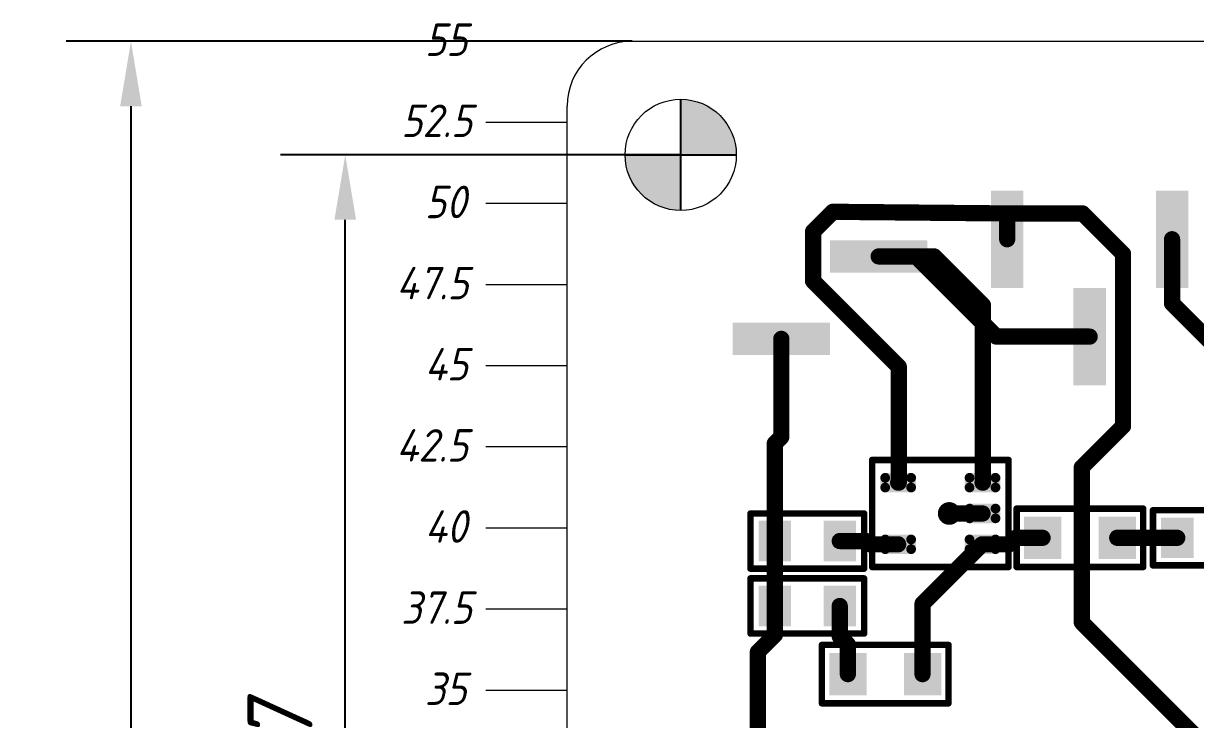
# Model space of a CAD drawing. Header units: millimetres. Extents: x -963 to 6509, y -1367 to 453.
# Drawn here: x 47.68 to 83.8, y 196.66 to 218.11 of the extents above; entities that cross this region are included whole.
import ezdxf

# ---------------------------------------------------------------- set-up
doc = ezdxf.new("R2010")
doc.units = ezdxf.units.MM
doc.header["$LTSCALE"] = 0.5
doc.layers.get('0').update_dxf_attribs({"lineweight": 60})
doc.layers.get('Defpoints').update_dxf_attribs({"color": 5})
doc.layers.add('2-штриховка', color=7, linetype='Continuous', true_color=0x00c7c7)
doc.layers.add('4-текст', color=7, linetype='Continuous', true_color=0x00ad00)
for name, color, linetype in [('3-размеры', 6, 'Continuous'), ('TopLayer', 1, 'Continuous'), ('TopOverlay', 2, 'Continuous'), ('TopPaste', 8, 'Continuous'), ('ViaHoleLayer', 16, 'Continuous')]:
    doc.layers.add(name, color=color, linetype=linetype)
doc.layers.add('Для ПП', color=30, linetype='Continuous', lineweight=20)
doc.styles.get("Standard").update_dxf_attribs({"font": 'isocpeui.ttf', "width": 0.9})
doc.dimstyles.new('Standart', dxfattribs={"dimtxt": 5, "dimasz": 5, "dimexe": 2, "dimexo": 0, "dimgap": 1, "dimtad": 1, "dimtoh": 1, "dimdec": 1, "dimtxsty": 'Standard', "dimcen": 2.5, "dimadec": 0, "dimazin": 0, "dimtfac": 1, "dimtdec": 1, "dimtmove": 0, "dimatfit": 3, "dimldrblk": 'DOTSMALL', "dimfxl": 1, "dimarcsym": 0})

# ---------------------------------------------------------------- blocks, each defined once
blk = doc.blocks.new('MCPSOT_23_5__7')
at = {"layer": 'TopLayer', "const_width": 0.1499997}
for points in [[(-1.77500534, 1.10001812, 1), (-1.62500818, 1.10001812, 1)], [(-0.97500694, 1.10001812, 1), (-0.8250097799999999, 1.10001812, 1)], [(0.82498946, 1.10001812, 1), (0.9749866199999999, 1.10001812, 1)], [(1.62498786, 1.10001812, 1), (1.77498502, 1.10001812, 1)], [(-1.77500534, 0.80001872, 1), (-1.62500818, 0.80001872, 1)], [(-0.97500694, 0.80001872, 1), (-0.8250097799999999, 0.80001872, 1)], [(0.82498946, 0.80001872, 1), (0.9749866199999999, 0.80001872, 1)], [(1.62498786, 0.80001872, 1), (1.77498502, 0.80001872, 1)], [(-1.77500534, 0.15000732, 1), (-1.62500818, 0.15000732, 1)], [(-1.77500534, -0.14999208, 1), (-1.62500818, -0.14999208, 1)], [(-0.97500694, 0.15000732, 1), (-0.8250097799999999, 0.15000732, 1)], [(-0.97500694, -0.14999208, 1), (-0.8250097799999999, -0.14999208, 1)], [(-1.77500534, -0.80000348, 1), (-1.62500818, -0.80000348, 1)], [(-0.97500694, -0.80000348, 1), (-0.8250097799999999, -0.80000348, 1)], [(0.82498946, -0.80000348, 1), (0.9749866199999999, -0.80000348, 1)], [(1.62498786, -0.80000348, 1), (1.77498502, -0.80000348, 1)], [(-1.77500534, -1.10000288, 1), (-1.62500818, -1.10000288, 1)], [(-0.97500694, -1.10000288, 1), (-0.8250097799999999, -1.10000288, 1)], [(0.82498946, -1.10000288, 1), (0.9749866199999999, -1.10000288, 1)], [(1.62498786, -1.10000288, 1), (1.77498502, -1.10000288, 1)]]:
    blk.add_lwpolyline(points, format="xyb", close=True, dxfattribs=at)
at = {"layer": 'TopLayer'}
for points in [[(-1.85000646, 0.80001872), (-0.75000866, 0.80001872), (-1.85000646, 1.10001812), (-0.75000866, 1.10001812)], [(-1.70000676, 0.65001902), (-0.90000836, 0.65001902), (-1.70000676, 1.25001782), (-0.90000836, 1.25001782)], [(0.7499883399999999, 0.80001872), (1.84998614, 0.80001872), (0.7499883399999999, 1.10001812), (1.84998614, 1.10001812)], [(0.89998804, 0.65001902), (1.69998644, 0.65001902), (0.89998804, 1.25001782), (1.69998644, 1.25001782)], [(-1.85000646, -0.14999208), (-0.75000866, -0.14999208), (-1.85000646, 0.15000732), (-0.75000866, 0.15000732)], [(-1.70000676, -0.29999178), (-0.90000836, -0.29999178), (-1.70000676, 0.30000702), (-0.90000836, 0.30000702)], [(-1.70000676, -1.25000258), (-0.90000836, -1.25000258), (-1.70000676, -0.6500037799999999), (-0.90000836, -0.6500037799999999)], [(0.89998804, -1.25000258), (1.69998644, -1.25000258), (0.89998804, -0.6500037799999999), (1.69998644, -0.6500037799999999)], [(-1.85000646, -1.10000288), (-0.75000866, -1.10000288), (-1.85000646, -0.80000348), (-0.75000866, -0.80000348)], [(0.7499883399999999, -1.10000288), (1.84998614, -1.10000288), (0.7499883399999999, -0.80000348), (1.84998614, -0.80000348)]]:
    blk.add_solid(points, dxfattribs=at)
at = {"layer": 'TopOverlay', "const_width": 0.1999996}
for points in [[(2.09998564, 1.64999162), (-2.10000596, 1.64999162)], [(-2.10000596, 1.64999162), (-2.10000596, -1.64997638)], [(2.09998564, 1.64999162), (2.09998564, -1.64997638)], [(2.09998564, -1.64997638), (-2.10000596, -1.64997638)]]:
    blk.add_lwpolyline(points, dxfattribs=at)
at = {"layer": 'TopOverlay', "const_width": 0.0999998}
for points in [[(-2.15000586, 1.64999162, 1), (-2.05000606, 1.64999162, 1)], [(-2.15000586, 1.64999162, 1), (-2.05000606, 1.64999162, 1)], [(2.04998574, 1.64999162, 1), (2.14998554, 1.64999162, 1)], [(2.04998574, 1.64999162, 1), (2.14998554, 1.64999162, 1)], [(-2.15000586, -1.64997638, 1), (-2.05000606, -1.64997638, 1)], [(-2.15000586, -1.64997638, 1), (-2.05000606, -1.64997638, 1)], [(2.04998574, -1.64997638, 1), (2.14998554, -1.64997638, 1)], [(2.04998574, -1.64997638, 1), (2.14998554, -1.64997638, 1)]]:
    blk.add_lwpolyline(points, format="xyb", close=True, dxfattribs=at)
at = {"layer": 'TopPaste', "const_width": 0.1499997}
for points in [[(-1.77500534, 1.10001812, 1), (-1.62500818, 1.10001812, 1)], [(-0.97500694, 1.10001812, 1), (-0.8250097799999999, 1.10001812, 1)], [(0.82498946, 1.10001812, 1), (0.9749866199999999, 1.10001812, 1)], [(1.62498786, 1.10001812, 1), (1.77498502, 1.10001812, 1)], [(-1.77500534, 0.80001872, 1), (-1.62500818, 0.80001872, 1)], [(-0.97500694, 0.80001872, 1), (-0.8250097799999999, 0.80001872, 1)], [(0.82498946, 0.80001872, 1), (0.9749866199999999, 0.80001872, 1)], [(1.62498786, 0.80001872, 1), (1.77498502, 0.80001872, 1)], [(-1.77500534, 0.15000732, 1), (-1.62500818, 0.15000732, 1)], [(-1.77500534, -0.14999208, 1), (-1.62500818, -0.14999208, 1)], [(-0.97500694, 0.15000732, 1), (-0.8250097799999999, 0.15000732, 1)], [(-0.97500694, -0.14999208, 1), (-0.8250097799999999, -0.14999208, 1)], [(-1.77500534, -0.80000348, 1), (-1.62500818, -0.80000348, 1)], [(-0.97500694, -0.80000348, 1), (-0.8250097799999999, -0.80000348, 1)], [(0.82498946, -0.80000348, 1), (0.9749866199999999, -0.80000348, 1)], [(1.62498786, -0.80000348, 1), (1.77498502, -0.80000348, 1)], [(-1.77500534, -1.10000288, 1), (-1.62500818, -1.10000288, 1)], [(-0.97500694, -1.10000288, 1), (-0.8250097799999999, -1.10000288, 1)], [(0.82498946, -1.10000288, 1), (0.9749866199999999, -1.10000288, 1)], [(1.62498786, -1.10000288, 1), (1.77498502, -1.10000288, 1)]]:
    blk.add_lwpolyline(points, format="xyb", close=True, dxfattribs=at)
at = {"layer": 'TopPaste'}
for points in [[(-1.85000646, 0.80001872), (-0.75000866, 0.80001872), (-1.85000646, 1.10001812), (-0.75000866, 1.10001812)], [(-1.70000676, 0.65001902), (-0.90000836, 0.65001902), (-1.70000676, 1.25001782), (-0.90000836, 1.25001782)], [(0.7499883399999999, 0.80001872), (1.84998614, 0.80001872), (0.7499883399999999, 1.10001812), (1.84998614, 1.10001812)], [(0.89998804, 0.65001902), (1.69998644, 0.65001902), (0.89998804, 1.25001782), (1.69998644, 1.25001782)], [(-1.85000646, -0.14999208), (-0.75000866, -0.14999208), (-1.85000646, 0.15000732), (-0.75000866, 0.15000732)], [(-1.70000676, -0.29999178), (-0.90000836, -0.29999178), (-1.70000676, 0.30000702), (-0.90000836, 0.30000702)], [(-1.70000676, -1.25000258), (-0.90000836, -1.25000258), (-1.70000676, -0.6500037799999999), (-0.90000836, -0.6500037799999999)], [(0.89998804, -1.25000258), (1.69998644, -1.25000258), (0.89998804, -0.6500037799999999), (1.69998644, -0.6500037799999999)], [(-1.85000646, -1.10000288), (-0.75000866, -1.10000288), (-1.85000646, -0.80000348), (-0.75000866, -0.80000348)], [(0.7499883399999999, -1.10000288), (1.84998614, -1.10000288), (0.7499883399999999, -0.80000348), (1.84998614, -0.80000348)]]:
    blk.add_solid(points, dxfattribs=at)
blk = doc.blocks.new('HL_SMD_10')
at = {"layer": 'TopLayer'}
for points in [[(-1.72501052, -0.64998092), (-0.57501028, -0.64998092), (-1.72501052, 0.65001648), (-0.57501028, 0.65001648)], [(0.57501028, -0.64998092), (1.72501052, -0.64998092), (0.57501028, 0.65001648), (1.72501052, 0.65001648)]]:
    blk.add_solid(points, dxfattribs=at)
at = {"layer": 'TopOverlay', "const_width": 0.1999996}
for points in [[(-1.9500088, 0.89999058), (-1.9500088, -0.90000582)], [(1.9500088, 0.89999058), (-1.9500088, 0.89999058)], [(1.9500088, 0.89999058), (1.9500088, -0.90000582)], [(1.9500088, -0.90000582), (-1.9500088, -0.90000582)]]:
    blk.add_lwpolyline(points, dxfattribs=at)
at = {"layer": 'TopOverlay', "const_width": 0.0999998}
for points in [[(-2.0000087, 0.89999058, 1), (-1.9000089, 0.89999058, 1)], [(-2.0000087, 0.89999058, 1), (-1.9000089, 0.89999058, 1)], [(1.9000089, 0.89999058, 1), (2.0000087, 0.89999058, 1)], [(1.9000089, 0.89999058, 1), (2.0000087, 0.89999058, 1)], [(-2.0000087, -0.90000582, 1), (-1.9000089, -0.90000582, 1)], [(-2.0000087, -0.90000582, 1), (-1.9000089, -0.90000582, 1)], [(1.9000089, -0.90000582, 1), (2.0000087, -0.90000582, 1)], [(1.9000089, -0.90000582, 1), (2.0000087, -0.90000582, 1)]]:
    blk.add_lwpolyline(points, format="xyb", close=True, dxfattribs=at)
at = {"layer": 'TopPaste'}
for points in [[(-1.72501052, -0.64998092), (-0.57501028, -0.64998092), (-1.72501052, 0.65001648), (-0.57501028, 0.65001648)], [(0.57501028, -0.64998092), (1.72501052, -0.64998092), (0.57501028, 0.65001648), (1.72501052, 0.65001648)]]:
    blk.add_solid(points, dxfattribs=at)
blk = doc.blocks.new('HL_SMD_11')
at = {"layer": 'TopLayer'}
for points in [[(-1.72502322, -0.64998854), (-0.57502298, -0.64998854), (-1.72502322, 0.6500088599999999), (-0.57502298, 0.6500088599999999)], [(0.57499758, -0.64998854), (1.72499782, -0.64998854), (0.57499758, 0.6500088599999999), (1.72499782, 0.6500088599999999)]]:
    blk.add_solid(points, dxfattribs=at)
at = {"layer": 'TopOverlay', "const_width": 0.1999996}
for points in [[(-1.9500215, 0.89998296), (-1.9500215, -0.9000134399999999)], [(1.9499961, 0.89998296), (-1.9500215, 0.89998296)], [(1.9499961, 0.89998296), (1.9499961, -0.9000134399999999)], [(1.9499961, -0.9000134399999999), (-1.9500215, -0.9000134399999999)]]:
    blk.add_lwpolyline(points, dxfattribs=at)
at = {"layer": 'TopOverlay', "const_width": 0.0999998}
for points in [[(-2.0000214, 0.89998296, 1), (-1.9000216, 0.89998296, 1)], [(-2.0000214, 0.89998296, 1), (-1.9000216, 0.89998296, 1)], [(1.8999962, 0.89998296, 1), (1.999996, 0.89998296, 1)], [(1.8999962, 0.89998296, 1), (1.999996, 0.89998296, 1)], [(-2.0000214, -0.9000134399999999, 1), (-1.9000216, -0.9000134399999999, 1)], [(-2.0000214, -0.9000134399999999, 1), (-1.9000216, -0.9000134399999999, 1)], [(1.8999962, -0.9000134399999999, 1), (1.999996, -0.9000134399999999, 1)], [(1.8999962, -0.9000134399999999, 1), (1.999996, -0.9000134399999999, 1)]]:
    blk.add_lwpolyline(points, format="xyb", close=True, dxfattribs=at)
at = {"layer": 'TopPaste'}
for points in [[(-1.72502322, -0.64998854), (-0.57502298, -0.64998854), (-1.72502322, 0.6500088599999999), (-0.57502298, 0.6500088599999999)], [(0.57499758, -0.64998854), (1.72499782, -0.64998854), (0.57499758, 0.6500088599999999), (1.72499782, 0.6500088599999999)]]:
    blk.add_solid(points, dxfattribs=at)
blk = doc.blocks.new('R0805_17')
at = {"layer": 'TopLayer'}
for points in [[(-1.49995636, -0.6250254199999999), (-0.49995836, -0.6250254199999999), (-1.49995636, 0.6249746199999999), (-0.49995836, 0.6249746199999999)], [(0.50003964, -0.6250254199999999), (1.50003764, -0.6250254199999999), (0.50003964, 0.6249746199999999), (1.50003764, 0.6249746199999999)]]:
    blk.add_solid(points, dxfattribs=at)
at = {"layer": 'TopOverlay', "const_width": 0.1999996}
for points in [[(-1.74996856, 0.850011), (1.74999904, 0.850011)], [(-1.74996856, 0.850011), (-1.74996856, -0.850011)], [(1.74999904, 0.850011), (1.74999904, -0.850011)], [(-1.74996856, -0.850011), (1.74999904, -0.850011)]]:
    blk.add_lwpolyline(points, dxfattribs=at)
at = {"layer": 'TopOverlay', "const_width": 0.0999998}
for points in [[(-1.79996846, 0.850011, 1), (-1.69996866, 0.850011, 1)], [(-1.79996846, 0.850011, 1), (-1.69996866, 0.850011, 1)], [(1.69999914, 0.850011, 1), (1.79999894, 0.850011, 1)], [(1.69999914, 0.850011, 1), (1.79999894, 0.850011, 1)], [(-1.79996846, -0.850011, 1), (-1.69996866, -0.850011, 1)], [(-1.79996846, -0.850011, 1), (-1.69996866, -0.850011, 1)], [(1.69999914, -0.850011, 1), (1.79999894, -0.850011, 1)], [(1.69999914, -0.850011, 1), (1.79999894, -0.850011, 1)]]:
    blk.add_lwpolyline(points, format="xyb", close=True, dxfattribs=at)
at = {"layer": 'TopPaste'}
for points in [[(-1.49995636, -0.6250254199999999), (-0.49995836, -0.6250254199999999), (-1.49995636, 0.6249746199999999), (-0.49995836, 0.6249746199999999)], [(0.50003964, -0.6250254199999999), (1.50003764, -0.6250254199999999), (0.50003964, 0.6249746199999999), (1.50003764, 0.6249746199999999)]]:
    blk.add_solid(points, dxfattribs=at)
blk = doc.blocks.new('R0805_19')
at = {"layer": 'TopLayer'}
for points in [[(-1.49997922, -0.62498732), (-0.4999812199999999, -0.62498732), (-1.49997922, 0.62501272), (-0.4999812199999999, 0.62501272)], [(0.5000167799999999, -0.62498732), (1.50001478, -0.62498732), (0.5000167799999999, 0.62501272), (1.50001478, 0.62501272)]]:
    blk.add_solid(points, dxfattribs=at)
at = {"layer": 'TopOverlay', "const_width": 0.1999996}
for points in [[(-1.74999142, 0.8499983), (1.74997618, 0.8499983)], [(-1.74999142, -0.8500236999999999), (-1.74999142, 0.8499983)], [(1.74997618, -0.8500236999999999), (1.74997618, 0.8499983)], [(-1.74999142, -0.8500236999999999), (1.74997618, -0.8500236999999999)]]:
    blk.add_lwpolyline(points, dxfattribs=at)
at = {"layer": 'TopOverlay', "const_width": 0.0999998}
for points in [[(-1.79999132, 0.8499983, 1), (-1.69999152, 0.8499983, 1)], [(-1.79999132, 0.8499983, 1), (-1.69999152, 0.8499983, 1)], [(1.69997628, 0.8499983, 1), (1.79997608, 0.8499983, 1)], [(1.69997628, 0.8499983, 1), (1.79997608, 0.8499983, 1)], [(-1.79999132, -0.8500236999999999, 1), (-1.69999152, -0.8500236999999999, 1)], [(-1.79999132, -0.8500236999999999, 1), (-1.69999152, -0.8500236999999999, 1)], [(1.69997628, -0.8500236999999999, 1), (1.79997608, -0.8500236999999999, 1)], [(1.69997628, -0.8500236999999999, 1), (1.79997608, -0.8500236999999999, 1)]]:
    blk.add_lwpolyline(points, format="xyb", close=True, dxfattribs=at)
at = {"layer": 'TopPaste'}
for points in [[(-1.49997922, -0.62498732), (-0.4999812199999999, -0.62498732), (-1.49997922, 0.62501272), (-0.4999812199999999, 0.62501272)], [(0.5000167799999999, -0.62498732), (1.50001478, -0.62498732), (0.5000167799999999, 0.62501272), (1.50001478, 0.62501272)]]:
    blk.add_solid(points, dxfattribs=at)
blk = doc.blocks.new('R0805_20')
at = {"layer": 'TopLayer'}
for points in [[(-1.50000462, -0.6250178), (-0.50000662, -0.6250178), (-1.50000462, 0.6249822399999999), (-0.50000662, 0.6249822399999999)], [(0.49999138, -0.6250178), (1.49998938, -0.6250178), (0.49999138, 0.6249822399999999), (1.49998938, 0.6249822399999999)]]:
    blk.add_solid(points, dxfattribs=at)
at = {"layer": 'TopOverlay', "const_width": 0.1999996}
for points in [[(-1.75001682, 0.85001862), (1.75000158, 0.85001862)], [(-1.75001682, -0.85000338), (-1.75001682, 0.85001862)], [(1.75000158, -0.85000338), (1.75000158, 0.85001862)], [(-1.75001682, -0.85000338), (1.75000158, -0.85000338)]]:
    blk.add_lwpolyline(points, dxfattribs=at)
at = {"layer": 'TopOverlay', "const_width": 0.0999998}
for points in [[(-1.80001672, 0.85001862, 1), (-1.70001692, 0.85001862, 1)], [(-1.80001672, 0.85001862, 1), (-1.70001692, 0.85001862, 1)], [(1.70000168, 0.85001862, 1), (1.80000148, 0.85001862, 1)], [(1.70000168, 0.85001862, 1), (1.80000148, 0.85001862, 1)], [(-1.80001672, -0.85000338, 1), (-1.70001692, -0.85000338, 1)], [(-1.80001672, -0.85000338, 1), (-1.70001692, -0.85000338, 1)], [(1.70000168, -0.85000338, 1), (1.80000148, -0.85000338, 1)], [(1.70000168, -0.85000338, 1), (1.80000148, -0.85000338, 1)]]:
    blk.add_lwpolyline(points, format="xyb", close=True, dxfattribs=at)
at = {"layer": 'TopPaste'}
for points in [[(-1.50000462, -0.6250178), (-0.50000662, -0.6250178), (-1.50000462, 0.6249822399999999), (-0.50000662, 0.6249822399999999)], [(0.49999138, -0.6250178), (1.49998938, -0.6250178), (0.49999138, 0.6249822399999999), (1.49998938, 0.6249822399999999)]]:
    blk.add_solid(points, dxfattribs=at)
blk = doc.blocks.new('PLS2_S_29')
at = {"layer": 'TopLayer'}
for points in [[(-1.77001678, 3.00001178), (-1.77001678, 1.27e-05), (-0.7700187799999999, 3.00001178), (-0.7700187799999999, 1.27e-05)], [(0.76998322, 1.778e-05), (0.76998322, -2.9999813), (1.76998122, 1.778e-05), (1.76998122, -2.9999813)]]:
    blk.add_solid(points, dxfattribs=at)
at = {"layer": 'TopPaste'}
for points in [[(-1.77001678, 3.00001178), (-1.77001678, 1.27e-05), (-0.7700187799999999, 3.00001178), (-0.7700187799999999, 1.27e-05)], [(0.76998322, 1.778e-05), (0.76998322, -2.9999813), (1.76998122, 1.778e-05), (1.76998122, -2.9999813)]]:
    blk.add_solid(points, dxfattribs=at)
blk = doc.blocks.new('PLS3_S_30')
at = {"layer": 'TopLayer'}
for points in [[(-1.77002186, 2.9999813), (-1.77002186, -1.778e-05), (-0.77002386, 2.9999813), (-0.77002386, -1.778e-05)], [(3.30997814, 2.9999813), (3.30997814, -1.778e-05), (4.30997614, 2.9999813), (4.30997614, -1.778e-05)], [(0.76997814, -1.27e-05), (0.76997814, -3.00001178), (1.76997614, -1.27e-05), (1.76997614, -3.00001178)]]:
    blk.add_solid(points, dxfattribs=at)
at = {"layer": 'TopPaste'}
for points in [[(-1.77002186, 2.9999813), (-1.77002186, -1.778e-05), (-0.77002386, 2.9999813), (-0.77002386, -1.778e-05)], [(3.30997814, 2.9999813), (3.30997814, -1.778e-05), (4.30997614, 2.9999813), (4.30997614, -1.778e-05)], [(0.76997814, -1.27e-05), (0.76997814, -3.00001178), (1.76997614, -1.27e-05), (1.76997614, -3.00001178)]]:
    blk.add_solid(points, dxfattribs=at)
blk = doc.blocks.new('*D155')
at = {"layer": '3-размеры', "color": 0, "lineweight": -2, "transparency": 16777216}
for p, q in [((66.43290486808858, 217.5645519567734), (48.99380456198009, 217.5645519567733)), ((50.99380456198009, 215.5645519567733), (50.99380456198011, 164.5645501967732)), ((66.43290486808856, 162.5645501967733), (48.99380456198011, 162.5645501967732))]:
    blk.add_line(p, q, dxfattribs=at)
at = {"layer": '3-размеры', "color": 0, "transparency": 16777216}
for points in [[(50.66047122864676, 215.5645519567733), (51.32713789531343, 215.5645519567733), (50.99380456198009, 217.5645519567733)], [(50.66047122864677, 164.5645501967732), (51.32713789531344, 164.5645501967732), (50.99380456198011, 162.5645501967732)]]:
    blk.add_solid(points, dxfattribs=at)
at = {"layer": 'Defpoints', "color": 0, "transparency": 16777216}
for p in [(66.43290486808858, 217.5645519567734), (50.99380456198011, 162.5645501967732), (66.43290486808856, 162.5645501967733)]:
    blk.add_point(p, dxfattribs=at)
at = {"layer": '3-размеры', "color": 0, "transparency": 16777216, "insert": (48.99380456198014, 193.3851676116701), "char_height": 2, "attachment_point": 5, "rotation": 90}
blk.add_mtext('55', dxfattribs=at)
blk = doc.blocks.new('_DotSmall')
at = {"color": 0, "linetype": 'ByBlock', "const_width": 0.5}
blk.add_lwpolyline([(-0.0625, 0, 1), (0.0625, 0, 1)], format="xyb", close=True, dxfattribs=at)
blk = doc.blocks.new('*D162')
at = {"layer": '3-размеры', "color": 0, "lineweight": -2, "transparency": 16777216}
for p, q in [((67.93290440808855, 214.0645513367733), (55.59753880904044, 214.0645513367733)), ((57.59753880904044, 176.3645291367732), (57.59753880904044, 212.0645513367733)), ((99.38287706808858, 174.3645291367733), (55.59753880904045, 174.3645291367732))]:
    blk.add_line(p, q, dxfattribs=at)
at = {"layer": '3-размеры', "color": 0, "transparency": 16777216}
for points in [[(57.2642054757071, 212.0645513367733), (57.93087214237377, 212.0645513367733), (57.59753880904044, 214.0645513367733)], [(57.26420547570711, 176.3645291367732), (57.93087214237378, 176.3645291367732), (57.59753880904045, 174.3645291367732)]]:
    blk.add_solid(points, dxfattribs=at)
at = {"layer": 'Defpoints', "color": 0, "transparency": 16777216}
for p in [(57.59753880904044, 214.0645513367733), (67.93290440808855, 214.0645513367733), (99.38287706808858, 174.3645291367733)]:
    blk.add_point(p, dxfattribs=at)
at = {"layer": '3-размеры', "color": 0, "transparency": 16777216, "insert": (55.5846600211617, 194.9640765272341), "char_height": 2, "attachment_point": 5, "rotation": 90}
blk.add_mtext('39.7', dxfattribs=at)

msp = doc.modelspace()

# ---------------------------------------------------------------- hatches: boundary and pattern name
at = {"layer": '2-штриховка'}
h = msp.add_hatch(color=256, dxfattribs=at)
h.dxf.hatch_style = 1
h.paths.add_polyline_path([(67.93290440808852, 215.7785513367732), (67.93290440808852, 214.0645513367732), (69.64690440808852, 214.0645513367732, 0.4142135623730951)])
h.paths.add_polyline_path([(67.93290440808852, 212.3505513367732), (67.93290440808852, 214.0645513367732), (66.21890440808852, 214.0645513367732, 0.4142135623730951)])

# ---------------------------------------------------------------- linework, layer by layer
at = {"layer": '4-текст'}
for p, q in [((67.93290440808852, 212.3505513367732), (67.93290440808852, 215.7785513367732)), ((66.21890440808846, 214.0645513367732), (69.64690440808852, 214.0645513367732))]:
    msp.add_line(p, q, dxfattribs=at)
at = {"layer": 'TopLayer', "const_width": 0.499999}
for points in [[(72.01107506808853, 211.7005479367732), (72.62067506808853, 212.3101479367732)], [(72.62067506808853, 212.3101479367732), (77.99287666808851, 212.2593479367732)], [(77.99287666808851, 212.2593479367732), (80.31687506808854, 212.2593479367732)], [(77.99287666808851, 211.4645311367732), (77.99287666808851, 212.2593479367732)], [(80.31687506808854, 212.2593479367732), (81.56147506808853, 211.0147479367732)], [(72.01107506808853, 210.1765479367732), (72.01107506808853, 211.7005479367732)], [(83.07287666808853, 209.4874967367732), (83.07287666808853, 211.4645311367732)], [(74.03337226808853, 210.9348395367732), (75.18978346808854, 210.9348395367732)], [(75.18978346808854, 210.9348395367732), (77.24347506808851, 208.8811479367732)], [(75.18978346808854, 210.9348395367732), (75.74487506808853, 210.9348395367732)], [(75.74487506808853, 210.9348395367732), (77.24347506808851, 209.4362395367732)], [(81.56147506808853, 205.7061479367732), (81.56147506808853, 211.0147479367732)], [(72.01107506808853, 210.1765479367732), (74.65267506808851, 207.5349479367732)], [(77.24347506808851, 208.8811479367732), (77.24347506808851, 209.4362395367732)], [(83.07287666808853, 209.4874967367732), (85.23334986808851, 207.3270235367732)], [(77.24347506808851, 203.9648255367732), (77.24347506808851, 208.8811479367732)], [(77.24347506808851, 208.8811479367732), (77.66008586808852, 208.4645371367732)], [(71.03337826808851, 205.3727475367732), (71.03337826808851, 208.3948395367732)], [(77.66008586808852, 208.4645371367732), (80.53287666808853, 208.4645371367732)], [(74.65267506808851, 203.9648255367732), (74.65267506808851, 207.5349479367732)], [(80.29147506808852, 204.4361479367732), (81.56147506808853, 205.7061479367732)], [(70.83337866808853, 205.1727479367732), (71.03337826808851, 205.3727475367732)], [(70.83337866808853, 202.1648291367732), (70.83337866808853, 205.1727479367732)], [(80.29147506808852, 199.6609479367732), (80.29147506808852, 204.4361479367732)], [(74.63337106808854, 203.9648255367732), (74.65267506808851, 203.9648255367732)], [(77.23336586808853, 203.9648255367732), (77.24347506808851, 203.9648255367732)], [(76.20634226808852, 203.0148147367732), (77.23336586808853, 203.0148147367732)], [(70.83337866808853, 200.1648331367732), (70.83337866808853, 202.1648291367732)], [(72.83337466808854, 202.1648291367732), (73.66207506808851, 202.1648291367732)], [(73.66207506808851, 202.1648291367732), (73.76210026808852, 202.0648039367732)], [(73.76210026808852, 202.0648039367732), (74.63337106808854, 202.0648039367732)], [(75.38338226808852, 200.2301111367732), (77.21807506808852, 202.0648039367732)], [(77.21807506808852, 202.0648039367732), (77.23336586808853, 202.0648039367732)], [(77.23336586808853, 202.0648039367732), (78.05627506808852, 202.0648039367732)], [(78.05627506808852, 202.0648039367732), (78.25627466808854, 202.2648035367732)], [(78.25627466808854, 202.2648035367732), (79.08334946808853, 202.2648035367732)], [(81.38337026808853, 202.2648035367732), (83.23335386808853, 202.2648035367732)], [(75.38338226808852, 198.0648119367732), (75.38338226808852, 200.2301111367732)], [(70.83337866808853, 199.2706515367732), (70.83337866808853, 200.1648331367732)], [(72.83337466808854, 199.2251347367732), (72.83337466808854, 200.1648331367732)], [(80.29147506808852, 199.6609479367732), (84.07607506808853, 195.8763479367732)], [(70.30927506808851, 198.7465479367732), (70.83337866808853, 199.2706515367732)], [(72.83337466808854, 199.2251347367732), (73.08336146808853, 198.9751479367732)], [(70.30927506808851, 178.3889051367732), (70.30927506808851, 198.7465479367732)], [(73.08336146808853, 198.0648119367732), (73.08336146808853, 198.9751479367732)]]:
    msp.add_lwpolyline(points, dxfattribs=at)
at = {"layer": 'TopLayer'}
for points, const_width in [([(72.49567658808851, 212.3101479367732, 1), (72.74567354808852, 212.3101479367732, 1)], 0.2499995), ([(72.49567658808851, 212.3101479367732, 1), (72.74567354808852, 212.3101479367732, 1)], 0.2499995), ([(77.86787818808853, 212.2593479367732, 1), (78.11787514808853, 212.2593479367732, 1)], 0.2499995), ([(77.86787818808853, 212.2593479367732, 1), (78.11787514808853, 212.2593479367732, 1)], 0.2499995), ([(77.86787818808853, 212.2593479367732, 1), (78.11787514808853, 212.2593479367732, 1)], 0.2499995), ([(80.19187658808852, 212.2593479367732, 1), (80.44187354808852, 212.2593479367732, 1)], 0.2499995), ([(80.19187658808852, 212.2593479367732, 1), (80.44187354808852, 212.2593479367732, 1)], 0.2499995), ([(71.88607658808851, 211.7005479367732, 1), (72.13607354808852, 211.7005479367732, 1)], 0.2499995), ([(71.88607658808851, 211.7005479367732, 1), (72.13607354808852, 211.7005479367732, 1)], 0.2499995), ([(77.86787818808853, 211.4645311367732, 1), (78.11787514808853, 211.4645311367732, 1)], 0.2499995), ([(82.94787818808851, 211.4645311367732, 1), (83.19787514808851, 211.4645311367732, 1)], 0.2499995), ([(73.90837378808851, 210.9348395367732, 1), (74.15837074808852, 210.9348395367732, 1)], 0.2499995), ([(75.06478498808852, 210.9348395367732, 1), (75.31478194808852, 210.9348395367732, 1)], 0.2499995), ([(75.06478498808852, 210.9348395367732, 1), (75.31478194808852, 210.9348395367732, 1)], 0.2499995), ([(75.06478498808852, 210.9348395367732, 1), (75.31478194808852, 210.9348395367732, 1)], 0.2499995), ([(75.61987658808852, 210.9348395367732, 1), (75.86987354808852, 210.9348395367732, 1)], 0.2499995), ([(75.61987658808852, 210.9348395367732, 1), (75.86987354808852, 210.9348395367732, 1)], 0.2499995), ([(81.43647658808851, 211.0147479367732, 1), (81.68647354808851, 211.0147479367732, 1)], 0.2499995), ([(81.43647658808851, 211.0147479367732, 1), (81.68647354808851, 211.0147479367732, 1)], 0.2499995), ([(71.88607658808851, 210.1765479367732, 1), (72.13607354808852, 210.1765479367732, 1)], 0.2499995), ([(71.88607658808851, 210.1765479367732, 1), (72.13607354808852, 210.1765479367732, 1)], 0.2499995), ([(77.11847658808853, 209.4362395367732, 1), (77.36847354808853, 209.4362395367732, 1)], 0.2499995), ([(77.11847658808853, 209.4362395367732, 1), (77.36847354808853, 209.4362395367732, 1)], 0.2499995), ([(82.94787818808851, 209.4874967367732, 1), (83.19787514808851, 209.4874967367732, 1)], 0.2499995), ([(82.94787818808851, 209.4874967367732, 1), (83.19787514808851, 209.4874967367732, 1)], 0.2499995), ([(77.11847658808853, 208.8811479367732, 1), (77.36847354808853, 208.8811479367732, 1)], 0.2499995), ([(77.11847658808853, 208.8811479367732, 1), (77.36847354808853, 208.8811479367732, 1)], 0.2499995), ([(77.11847658808853, 208.8811479367732, 1), (77.36847354808853, 208.8811479367732, 1)], 0.2499995), ([(77.11847658808853, 208.8811479367732, 1), (77.36847354808853, 208.8811479367732, 1)], 0.2499995), ([(70.90837978808852, 208.3948395367732, 1), (71.15837674808853, 208.3948395367732, 1)], 0.2499995), ([(77.53508738808853, 208.4645371367732, 1), (77.78508434808853, 208.4645371367732, 1)], 0.2499995), ([(77.53508738808853, 208.4645371367732, 1), (77.78508434808853, 208.4645371367732, 1)], 0.2499995), ([(80.40787818808852, 208.4645371367732, 1), (80.65787514808852, 208.4645371367732, 1)], 0.2499995), ([(74.52767658808853, 207.5349479367732, 1), (74.77767354808853, 207.5349479367732, 1)], 0.2499995), ([(74.52767658808853, 207.5349479367732, 1), (74.77767354808853, 207.5349479367732, 1)], 0.2499995), ([(81.43647658808851, 205.7061479367732, 1), (81.68647354808851, 205.7061479367732, 1)], 0.2499995), ([(81.43647658808851, 205.7061479367732, 1), (81.68647354808851, 205.7061479367732, 1)], 0.2499995), ([(70.90837978808852, 205.3727475367732, 1), (71.15837674808853, 205.3727475367732, 1)], 0.2499995), ([(70.90837978808852, 205.3727475367732, 1), (71.15837674808853, 205.3727475367732, 1)], 0.2499995), ([(70.70838018808851, 205.1727479367732, 1), (70.95837714808852, 205.1727479367732, 1)], 0.2499995), ([(70.70838018808851, 205.1727479367732, 1), (70.95837714808852, 205.1727479367732, 1)], 0.2499995), ([(80.16647658808853, 204.4361479367732, 1), (80.41647354808853, 204.4361479367732, 1)], 0.2499995), ([(80.16647658808853, 204.4361479367732, 1), (80.41647354808853, 204.4361479367732, 1)], 0.2499995), ([(74.50837258808852, 203.9648255367732, 1), (74.75836954808852, 203.9648255367732, 1)], 0.2499995), ([(74.52767658808853, 203.9648255367732, 1), (74.77767354808853, 203.9648255367732, 1)], 0.2499995), ([(74.52767658808853, 203.9648255367732, 1), (74.77767354808853, 203.9648255367732, 1)], 0.2499995), ([(77.10836738808851, 203.9648255367732, 1), (77.35836434808851, 203.9648255367732, 1)], 0.2499995), ([(77.11847658808853, 203.9648255367732, 1), (77.36847354808853, 203.9648255367732, 1)], 0.2499995), ([(77.11847658808853, 203.9648255367732, 1), (77.36847354808853, 203.9648255367732, 1)], 0.2499995), ([(76.03134134808852, 203.0148147367732, 1), (76.38134318808852, 203.0148147367732, 1)], 0.3499993), ([(76.08134378808853, 203.0148147367732, 1), (76.33134074808854, 203.0148147367732, 1)], 0.2499995), ([(77.10836738808851, 203.0148147367732, 1), (77.35836434808851, 203.0148147367732, 1)], 0.2499995), ([(70.70838018808851, 202.1648291367732, 1), (70.95837714808852, 202.1648291367732, 1)], 0.2499995), ([(70.70838018808851, 202.1648291367732, 1), (70.95837714808852, 202.1648291367732, 1)], 0.2499995), ([(72.70837618808852, 202.1648291367732, 1), (72.95837314808853, 202.1648291367732, 1)], 0.2499995), ([(73.53707658808852, 202.1648291367732, 1), (73.78707354808853, 202.1648291367732, 1)], 0.2499995), ([(73.53707658808852, 202.1648291367732, 1), (73.78707354808853, 202.1648291367732, 1)], 0.2499995), ([(73.63710178808853, 202.0648039367732, 1), (73.88709874808853, 202.0648039367732, 1)], 0.2499995), ([(73.63710178808853, 202.0648039367732, 1), (73.88709874808853, 202.0648039367732, 1)], 0.2499995), ([(74.50837258808852, 202.0648039367732, 1), (74.75836954808852, 202.0648039367732, 1)], 0.2499995), ([(77.09307658808854, 202.0648039367732, 1), (77.34307354808851, 202.0648039367732, 1)], 0.2499995), ([(77.09307658808854, 202.0648039367732, 1), (77.34307354808851, 202.0648039367732, 1)], 0.2499995), ([(77.10836738808851, 202.0648039367732, 1), (77.35836434808851, 202.0648039367732, 1)], 0.2499995), ([(77.10836738808851, 202.0648039367732, 1), (77.35836434808851, 202.0648039367732, 1)], 0.2499995), ([(77.93127658808854, 202.0648039367732, 1), (78.18127354808851, 202.0648039367732, 1)], 0.2499995), ([(77.93127658808854, 202.0648039367732, 1), (78.18127354808851, 202.0648039367732, 1)], 0.2499995), ([(78.13127618808852, 202.2648035367732, 1), (78.38127314808852, 202.2648035367732, 1)], 0.2499995), ([(78.13127618808852, 202.2648035367732, 1), (78.38127314808852, 202.2648035367732, 1)], 0.2499995), ([(78.95835098808851, 202.2648035367732, 1), (79.20834794808852, 202.2648035367732, 1)], 0.2499995), ([(81.25837178808851, 202.2648035367732, 1), (81.50836874808851, 202.2648035367732, 1)], 0.2499995), ([(83.10835538808851, 202.2648035367732, 1), (83.35835234808852, 202.2648035367732, 1)], 0.2499995), ([(75.25838378808854, 200.2301111367732, 1), (75.50838074808851, 200.2301111367732, 1)], 0.2499995), ([(75.25838378808854, 200.2301111367732, 1), (75.50838074808851, 200.2301111367732, 1)], 0.2499995), ([(70.70838018808851, 200.1648331367732, 1), (70.95837714808852, 200.1648331367732, 1)], 0.2499995), ([(70.70838018808851, 200.1648331367732, 1), (70.95837714808852, 200.1648331367732, 1)], 0.2499995), ([(72.70837618808852, 200.1648331367732, 1), (72.95837314808853, 200.1648331367732, 1)], 0.2499995), ([(80.16647658808853, 199.6609479367732, 1), (80.41647354808853, 199.6609479367732, 1)], 0.2499995), ([(80.16647658808853, 199.6609479367732, 1), (80.41647354808853, 199.6609479367732, 1)], 0.2499995), ([(70.70838018808851, 199.2706515367732, 1), (70.95837714808852, 199.2706515367732, 1)], 0.2499995), ([(70.70838018808851, 199.2706515367732, 1), (70.95837714808852, 199.2706515367732, 1)], 0.2499995), ([(72.70837618808852, 199.2251347367732, 1), (72.95837314808853, 199.2251347367732, 1)], 0.2499995), ([(72.70837618808852, 199.2251347367732, 1), (72.95837314808853, 199.2251347367732, 1)], 0.2499995), ([(70.18427658808852, 198.7465479367732, 1), (70.43427354808853, 198.7465479367732, 1)], 0.2499995), ([(70.18427658808852, 198.7465479367732, 1), (70.43427354808853, 198.7465479367732, 1)], 0.2499995), ([(72.95836298808854, 198.9751479367732, 1), (73.20835994808851, 198.9751479367732, 1)], 0.2499995), ([(72.95836298808854, 198.9751479367732, 1), (73.20835994808851, 198.9751479367732, 1)], 0.2499995), ([(72.95836298808854, 198.0648119367732, 1), (73.20835994808851, 198.0648119367732, 1)], 0.2499995), ([(75.25838378808854, 198.0648119367732, 1), (75.50838074808851, 198.0648119367732, 1)], 0.2499995)]:
    msp.add_lwpolyline(points, format="xyb", close=True, dxfattribs=dict(at, const_width=const_width))
at = {"layer": 'ViaHoleLayer', "const_width": 0.1999996}
msp.add_lwpolyline([(76.1063424686966, 203.0148147381296, 1), (76.30634206869661, 203.0148147381296, 1)], format="xyb", close=True, dxfattribs=at)
at = {"layer": 'Для ПП'}
for p, q in [((64.43290378808854, 217.5645501967732), (61.93290378808854, 217.5645501967732)), ((66.43290486808853, 217.5645519567732), (117.4329044680885, 217.5645494167732)), ((64.43290378808854, 164.5645512767732), (64.43290378808854, 215.5645508767732)), ((64.43290378808854, 215.0645501967732), (61.93290378808854, 215.0645501967732)), ((64.43290378808854, 212.5645501967732), (61.93290378808854, 212.5645501967732)), ((64.43290378808854, 210.0645501967732), (61.93290378808854, 210.0645501967732)), ((64.43290378808854, 207.5645501967732), (61.93290378808854, 207.5645501967732)), ((64.43290378808854, 205.0645501967732), (61.93290378808854, 205.0645501967732)), ((64.43290378808854, 202.5645501967732), (61.93290378808854, 202.5645501967732)), ((64.43290378808854, 200.0645501967732), (61.93290378808854, 200.0645501967732)), ((64.43290378808854, 197.5645501967732), (61.93290378808854, 197.5645501967732))]:
    msp.add_line(p, q, dxfattribs=at)
msp.add_circle((67.93290440808852, 214.0645513367732), 1.714, dxfattribs=at)
msp.add_arc((66.43290486808856, 215.5645508767732), 2.000001080000033, 90, 180, dxfattribs=at)

# ---------------------------------------------------------------- block references
for name, p in [('PLS3_S_30', (79.2628995280885, 209.9645493767732)), ('R0805_17', (71.83335888808853, 202.1648215167732)), ('R0805_19', (84.23335948808852, 202.2648213167732)), ('R0805_20', (71.83335888808853, 200.1648204367732))]:
    msp.add_blockref(name, p)
for name, p, rotation in [('PLS2_S_29', (72.53336002808851, 209.6648217567732), 270), ('MCPSOT_23_5__7', (75.93335830808849, 203.0148223567732), 180), ('HL_SMD_10', (80.23335986808848, 202.2648213167732), 180), ('HL_SMD_11', (74.2333591680885, 198.0648220967732), 180)]:
    msp.add_blockref(name, p, dxfattribs=dict(rotation=rotation))

# ---------------------------------------------------------------- texts
at = {"layer": 'Для ПП', "width": 0.9}
for s, p in [('55', (60.05035070746237, 217.1138060526662)), ('52.5', (59.31807908348731, 214.6138060526662)), ('50', (60.05035070746237, 212.1138060526662)), ('47.5', (59.17253715500794, 209.6138060526662)), ('45', (60.05035070746237, 207.1138060526662)), ('42.5', (59.17117926313006, 204.6138060526662)), ('40', (60.05035070746237, 202.1138060526662)), ('37.5', (59.31807908348731, 199.6138060526662)), ('35', (60.05035070746237, 197.1138060526662))]:
    msp.add_text(s, height=1, dxfattribs=at).set_placement(p)

# ---------------------------------------------------------------- dimensions: what is measured, and where the dimension line sits
at = {"layer": '3-размеры'}
dim = msp.add_linear_dim(base=(50.99380456198011, 162.5645501967732), p1=(66.43290486808856, 217.5645519567732), p2=(66.43290486808853, 162.5645501967732), angle=90, dimstyle='Standart', override={"dimtxt": 2, "dimasz": 2}, dxfattribs=at)
dim.commit()
dim.dimension.update_dxf_attribs({"geometry": '*D155', "text_midpoint": (50.99380456198014, 193.3851676116701), "dimtype": 160})
dim = msp.add_linear_dim(base=(57.59753880904044, 214.0645513367733), p1=(99.38287706808852, 174.3645291367732), p2=(67.93290440808852, 214.0645513367732), angle=90, text='39.7', dimstyle='Standart', override={"dimtxt": 2, "dimasz": 2}, dxfattribs=at)
dim.commit()
dim.dimension.update_dxf_attribs({"geometry": '*D162', "text_midpoint": (57.59753880904049, 194.9640765272341), "dimtype": 160})

doc.saveas('drawing.dxf')
